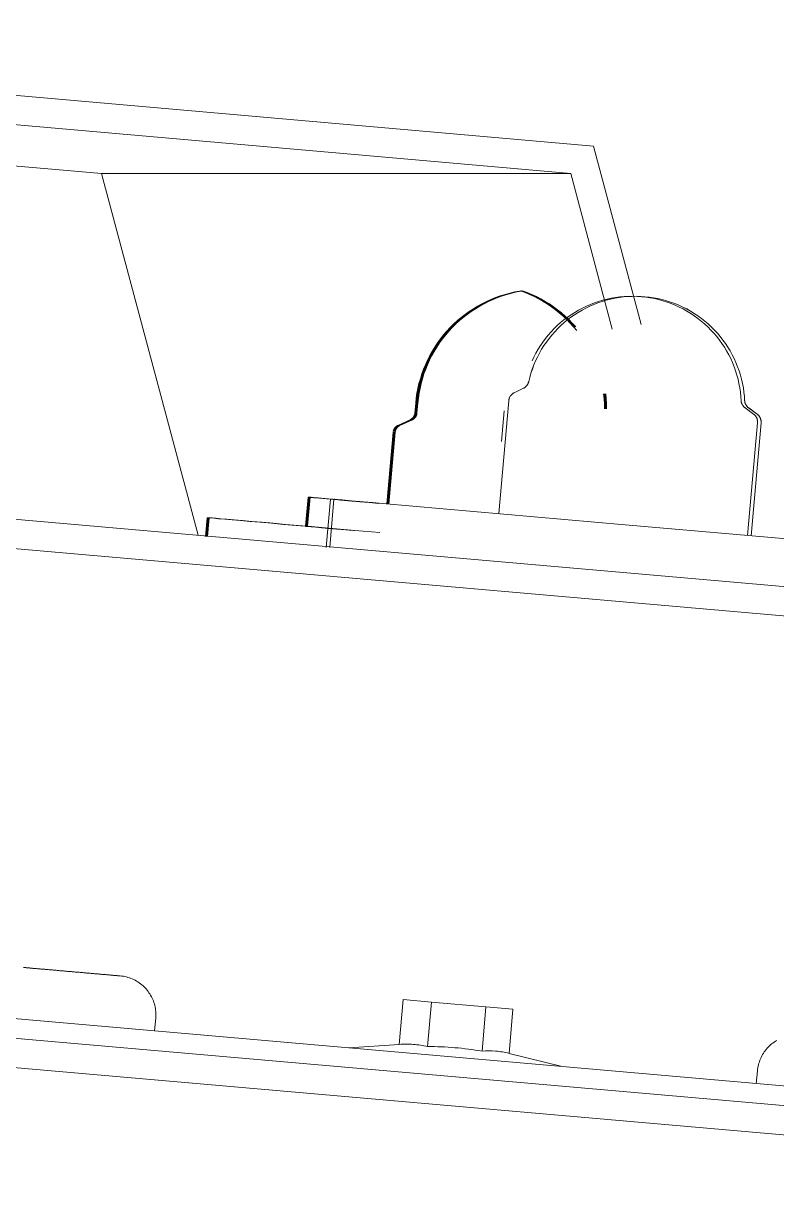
# Model space of a CAD drawing. Header units: millimetres. Extents: x 4237772 to 4686020, y -673 to 29459.
# Drawn here: x 4496110.7 to 4496188, y 16832.6 to 16952.5 of the extents above; entities that cross this region are included whole.
import ezdxf

# ---------------------------------------------------------------- set-up
doc = ezdxf.new("R2010")
doc.units = ezdxf.units.MM
doc.layers.add('Q-SPCQ', color=91, linetype='Continuous', lineweight=5)

# ---------------------------------------------------------------- blocks, each defined once
blk = doc.blocks.new('Static Line_Sayfa_Metal Deck_Pan Mount - Up to 15 _ pitch - Max 2 Users-1845519-SECTION - GRIDS B1-B2')
at = {"layer": 'Q-SPCQ'}
for p, q in [((4470541.68, 16939.91), (4470398.05, 16952.52)), ((4470399.87, 16949.35), (4470539.34, 16937.1)), ((4470491.16, 16937.1), (4470397.7, 16945.31)), ((4470546.57, 16921.61), (4470541.68, 16939.91)), ((4470501.08, 16899.95), (4470491.16, 16937.1)), ((4470539.34, 16937.1), (4470491.16, 16937.1)), ((4470539.34, 16937.1), (4470543.6, 16921.13))]:
    blk.add_line(p, q, dxfattribs=at)
blk = doc.blocks.new('Static Line_Sayfa_Metal Deck_Pan Mount - Up to 15 _ pitch - Max 2 Users-1846359-SECTION - GRIDS B1-B2')
at = {"layer": 'Q-SPCQ'}
for p, q in [((4470534.48, 16915.05), (4470533.53, 16914.58)), ((4470534.48, 16915.05), (4470533.53, 16914.58)), ((4470523.42, 16913.52), (4470523.33, 16912.5)), ((4470523.5, 16913.52), (4470523.41, 16912.5)), ((4470523.57, 16913.52), (4470523.48, 16912.5)), ((4470523.64, 16913.52), (4470523.55, 16912.5)), ((4470532.97, 16913.77), (4470531.96, 16902.18)), ((4470532.97, 16913.77), (4470531.96, 16902.18)), ((4470532.52, 16912.72), (4470532.24, 16909.59)), ((4470532.52, 16912.72), (4470532.24, 16909.59)), ((4470558.1, 16912.4), (4470557.24, 16913.03)), ((4470558.1, 16912.4), (4470557.24, 16913.03)), ((4470558.46, 16912.4), (4470557.6, 16913.03)), ((4470558.46, 16912.4), (4470557.61, 16913.03)), ((4470522.86, 16911.82), (4470521.58, 16911.22)), ((4470522.93, 16911.82), (4470521.65, 16911.22)), ((4470523.01, 16911.82), (4470521.73, 16911.22)), ((4470523.08, 16911.82), (4470521.8, 16911.22)), ((4470557.5, 16899.94), (4470558.51, 16911.51)), ((4470557.5, 16899.94), (4470558.51, 16911.51)), ((4470557.86, 16899.91), (4470558.87, 16911.51)), ((4470557.86, 16899.91), (4470558.87, 16911.51)), ((4470521.11, 16910.55), (4470520.46, 16903.18)), ((4470521.18, 16910.55), (4470520.53, 16903.18)), ((4470521.25, 16910.55), (4470520.61, 16903.17)), ((4470521.32, 16910.55), (4470520.68, 16903.16)), ((4470512.37, 16903.86), (4470512.1, 16900.88)), ((4470512.44, 16903.86), (4470512.18, 16900.88)), ((4470512.51, 16903.86), (4470512.25, 16900.88)), ((4470512.58, 16903.86), (4470512.32, 16900.88)), ((4470514.66, 16903.66), (4470514.22, 16898.68)), ((4470515.02, 16903.66), (4470514.59, 16898.68)), ((4470520, 16903.22), (4470544.91, 16901.04)), ((4470616.58, 16889.84), (4470472.39, 16902.46)), ((4470502.02, 16901.76), (4470501.85, 16899.81)), ((4470502.09, 16901.76), (4470501.92, 16899.81)), ((4470502.16, 16901.76), (4470501.99, 16899.81)), ((4470502.23, 16901.76), (4470502.06, 16899.81)), ((4470519.74, 16900.23), (4470517.18, 16900.45)), ((4470544.91, 16901.04), (4470566.82, 16899.13)), ((4470474.22, 16899.29), (4470614.22, 16887.04)), ((4470617.16, 16838.5), (4470452.59, 16852.9)), ((4470522.13, 16852.27), (4470521.73, 16847.67)), ((4470525.03, 16852.01), (4470522.13, 16852.27)), ((4470522.13, 16852.27), (4470525.03, 16852.01)), ((4470616.99, 16836.51), (4470451.69, 16850.97)), ((4470626.95, 16835.64), (4470451.69, 16850.97)), ((4470525.03, 16852.01), (4470524.63, 16847.44)), ((4470525.03, 16852.01), (4470524.63, 16847.44)), ((4470525.03, 16852.01), (4470530.63, 16851.52)), ((4470530.63, 16851.52), (4470530.23, 16846.98)), ((4470530.63, 16851.52), (4470530.23, 16846.98)), ((4470533.41, 16851.28), (4470530.63, 16851.52)), ((4470530.63, 16851.52), (4470533.41, 16851.28)), ((4470533.01, 16846.75), (4470533.41, 16851.28)), ((4470496.62, 16849.05), (4470496.74, 16850.36)), ((4470626.69, 16832.65), (4470451.43, 16847.98)), ((4470521.73, 16847.67), (4470516.55, 16847.3)), ((4470538.46, 16845.39), (4470533.01, 16846.75)), ((4470558.5, 16844.95), (4470558.39, 16843.64))]:
    blk.add_line(p, q, dxfattribs=at)
at = {"layer": 'Q-SPCQ', "flags": 128}
for points in [[(4470523.42, 16913.52), (4470523.48, 16914.03), (4470523.55, 16914.54), (4470523.65, 16915.04), (4470523.76, 16915.54), (4470523.9, 16916.03), (4470524.05, 16916.52), (4470524.23, 16917), (4470524.42, 16917.47), (4470524.63, 16917.94), (4470524.86, 16918.4), (4470525.11, 16918.84), (4470525.38, 16919.28), (4470525.66, 16919.71), (4470525.96, 16920.12), (4470526.28, 16920.52), (4470526.61, 16920.91), (4470526.96, 16921.29), (4470527.32, 16921.65), (4470527.7, 16922), (4470528.09, 16922.33), (4470528.49, 16922.64), (4470528.91, 16922.94), (4470529.34, 16923.22), (4470529.77, 16923.49), (4470530.22, 16923.73), (4470530.68, 16923.96), (4470531.15, 16924.17), (4470531.62, 16924.37), (4470532.1, 16924.54), (4470532.59, 16924.69), (4470533.09, 16924.82), (4470533.59, 16924.94), (4470534.09, 16925.03), (4470534.17, 16925.04)], [(4470523.5, 16913.52), (4470523.55, 16914.03), (4470523.63, 16914.54), (4470523.72, 16915.04), (4470523.84, 16915.54), (4470523.97, 16916.03), (4470524.13, 16916.52), (4470524.3, 16917), (4470524.49, 16917.47), (4470524.71, 16917.94), (4470524.94, 16918.4), (4470525.19, 16918.84), (4470525.45, 16919.28), (4470525.74, 16919.71), (4470526.04, 16920.12), (4470526.35, 16920.52), (4470526.69, 16920.91), (4470527.03, 16921.29), (4470527.4, 16921.65), (4470527.77, 16922), (4470528.16, 16922.33), (4470528.57, 16922.64), (4470528.98, 16922.94), (4470529.41, 16923.22), (4470529.85, 16923.49), (4470530.29, 16923.73), (4470530.75, 16923.96), (4470531.22, 16924.17), (4470531.69, 16924.37), (4470532.18, 16924.54), (4470532.66, 16924.69), (4470533.16, 16924.82), (4470533.66, 16924.94), (4470534.16, 16925.03), (4470534.24, 16925.04)], [(4470523.57, 16913.52), (4470523.62, 16914.03), (4470523.7, 16914.54), (4470523.79, 16915.04), (4470523.91, 16915.54), (4470524.04, 16916.03), (4470524.2, 16916.52), (4470524.37, 16917), (4470524.57, 16917.47), (4470524.78, 16917.94), (4470525.01, 16918.4), (4470525.26, 16918.84), (4470525.52, 16919.28), (4470525.81, 16919.71), (4470526.11, 16920.12), (4470526.43, 16920.52), (4470526.76, 16920.91), (4470527.11, 16921.29), (4470527.47, 16921.65), (4470527.84, 16922), (4470528.24, 16922.33), (4470528.64, 16922.64), (4470529.05, 16922.94), (4470529.48, 16923.22), (4470529.92, 16923.49), (4470530.37, 16923.73), (4470530.83, 16923.96), (4470531.29, 16924.17), (4470531.77, 16924.37), (4470532.25, 16924.54), (4470532.74, 16924.69), (4470533.23, 16924.82), (4470533.73, 16924.94), (4470534.23, 16925.03), (4470534.31, 16925.04)], [(4470523.64, 16913.52), (4470523.7, 16914.03), (4470523.77, 16914.54), (4470523.87, 16915.04), (4470523.98, 16915.54), (4470524.12, 16916.03), (4470524.27, 16916.52), (4470524.45, 16917), (4470524.64, 16917.47), (4470524.85, 16917.94), (4470525.08, 16918.4), (4470525.33, 16918.84), (4470525.6, 16919.28), (4470525.88, 16919.71), (4470526.18, 16920.12), (4470526.5, 16920.52), (4470526.83, 16920.91), (4470527.18, 16921.29), (4470527.54, 16921.65), (4470527.92, 16922), (4470528.31, 16922.33), (4470528.71, 16922.64), (4470529.13, 16922.94), (4470529.55, 16923.22), (4470529.99, 16923.49), (4470530.44, 16923.73), (4470530.9, 16923.96), (4470531.36, 16924.17), (4470531.84, 16924.37), (4470532.32, 16924.54), (4470532.81, 16924.69), (4470533.3, 16924.82), (4470533.8, 16924.94), (4470534.31, 16925.03), (4470534.39, 16925.04)], [(4470534.17, 16925.04), (4470534.65, 16924.87), (4470535.12, 16924.67), (4470535.59, 16924.46), (4470536.04, 16924.23), (4470536.49, 16923.97), (4470536.93, 16923.71), (4470537.35, 16923.42), (4470537.76, 16923.12), (4470538.16, 16922.8), (4470538.55, 16922.47), (4470538.93, 16922.12), (4470539.29, 16921.75), (4470539.63, 16921.37), (4470539.96, 16920.98)], [(4470534.24, 16925.04), (4470534.72, 16924.87), (4470535.2, 16924.67), (4470535.66, 16924.46), (4470536.12, 16924.23), (4470536.56, 16923.97), (4470537, 16923.71), (4470537.42, 16923.42), (4470537.84, 16923.12), (4470538.24, 16922.8), (4470538.62, 16922.47), (4470539, 16922.12), (4470539.36, 16921.75), (4470539.7, 16921.37)], [(4470534.31, 16925.04), (4470534.8, 16924.87), (4470535.27, 16924.67), (4470535.73, 16924.46), (4470536.19, 16924.23), (4470536.64, 16923.97), (4470537.07, 16923.71), (4470537.5, 16923.42), (4470537.91, 16923.12), (4470538.31, 16922.8), (4470538.7, 16922.47), (4470539.07, 16922.12), (4470539.43, 16921.75), (4470539.78, 16921.37)], [(4470534.39, 16925.04), (4470534.87, 16924.87), (4470535.34, 16924.67), (4470535.81, 16924.46), (4470536.26, 16924.23), (4470536.71, 16923.97), (4470537.14, 16923.71), (4470537.57, 16923.42), (4470537.98, 16923.12), (4470538.38, 16922.8), (4470538.77, 16922.47), (4470539.14, 16922.12), (4470539.5, 16921.75), (4470539.85, 16921.37)], [(4470535.02, 16915.73), (4470535.13, 16916.17), (4470535.25, 16916.6), (4470535.39, 16917.02), (4470535.55, 16917.44), (4470535.73, 16917.86), (4470535.92, 16918.26), (4470536.13, 16918.66), (4470536.35, 16919.05), (4470536.59, 16919.43), (4470536.84, 16919.8), (4470537.11, 16920.16), (4470537.4, 16920.51), (4470537.69, 16920.85), (4470538, 16921.17), (4470538.32, 16921.49), (4470538.66, 16921.79), (4470539.01, 16922.07), (4470539.36, 16922.34), (4470539.73, 16922.6), (4470540.11, 16922.84), (4470540.5, 16923.07), (4470540.89, 16923.28), (4470541.3, 16923.48), (4470541.71, 16923.65), (4470542.13, 16923.82), (4470542.55, 16923.96), (4470542.98, 16924.09), (4470543.42, 16924.2), (4470543.86, 16924.29), (4470544.3, 16924.37), (4470544.75, 16924.43), (4470545.19, 16924.47), (4470545.64, 16924.49), (4470546.09, 16924.5), (4470546.54, 16924.48), (4470546.96, 16924.45)], [(4470535.02, 16915.73), (4470535.13, 16916.17), (4470535.25, 16916.6), (4470535.4, 16917.02), (4470535.55, 16917.44), (4470535.73, 16917.86), (4470535.92, 16918.26), (4470536.13, 16918.66), (4470536.35, 16919.05), (4470536.59, 16919.43), (4470536.85, 16919.8), (4470537.11, 16920.16), (4470537.4, 16920.51), (4470537.69, 16920.85), (4470538, 16921.17), (4470538.33, 16921.49), (4470538.66, 16921.79), (4470539.01, 16922.07), (4470539.36, 16922.34), (4470539.73, 16922.6), (4470540.11, 16922.84), (4470540.5, 16923.07), (4470540.89, 16923.28), (4470541.3, 16923.48), (4470541.71, 16923.65), (4470542.13, 16923.82), (4470542.56, 16923.96), (4470542.99, 16924.09), (4470543.42, 16924.2), (4470543.86, 16924.29), (4470544.3, 16924.37), (4470544.75, 16924.43), (4470545.2, 16924.47), (4470545.64, 16924.49), (4470546.09, 16924.5), (4470546.54, 16924.48), (4470546.96, 16924.45)], [(4470535.37, 16917.86), (4470535.56, 16918.26), (4470535.77, 16918.66), (4470535.99, 16919.05), (4470536.23, 16919.43), (4470536.48, 16919.8), (4470536.75, 16920.16), (4470537.03, 16920.51), (4470537.33, 16920.85), (4470537.64, 16921.17), (4470537.96, 16921.49), (4470538.3, 16921.79), (4470538.64, 16922.07), (4470539, 16922.34), (4470539.37, 16922.6), (4470539.75, 16922.84), (4470540.14, 16923.07), (4470540.53, 16923.28), (4470540.94, 16923.48), (4470541.35, 16923.65), (4470541.77, 16923.82), (4470542.19, 16923.96), (4470542.62, 16924.09), (4470543.06, 16924.2), (4470543.5, 16924.29), (4470543.94, 16924.37), (4470544.39, 16924.43), (4470544.83, 16924.47), (4470545.28, 16924.49), (4470545.73, 16924.5), (4470546.18, 16924.48), (4470546.59, 16924.45)], [(4470535.37, 16917.86), (4470535.56, 16918.26), (4470535.77, 16918.66), (4470535.99, 16919.05), (4470536.23, 16919.43), (4470536.48, 16919.8), (4470536.75, 16920.16), (4470537.03, 16920.51), (4470537.33, 16920.85), (4470537.64, 16921.17), (4470537.96, 16921.49), (4470538.3, 16921.79), (4470538.64, 16922.07), (4470539, 16922.34), (4470539.37, 16922.6), (4470539.75, 16922.84), (4470540.14, 16923.07), (4470540.53, 16923.28), (4470540.94, 16923.48), (4470541.35, 16923.65), (4470541.77, 16923.82), (4470542.19, 16923.96), (4470542.62, 16924.09), (4470543.06, 16924.2), (4470543.5, 16924.29), (4470543.94, 16924.37), (4470544.38, 16924.43), (4470544.83, 16924.47), (4470545.28, 16924.49), (4470545.73, 16924.5), (4470546.18, 16924.48), (4470546.59, 16924.45)], [(4470546.59, 16924.45), (4470547.04, 16924.41), (4470547.48, 16924.34), (4470547.93, 16924.26), (4470548.36, 16924.15), (4470548.8, 16924.04), (4470549.22, 16923.9), (4470549.65, 16923.75), (4470550.06, 16923.58), (4470550.47, 16923.39), (4470550.87, 16923.19), (4470551.27, 16922.97), (4470551.65, 16922.74), (4470552.02, 16922.49), (4470552.39, 16922.23), (4470552.74, 16921.95), (4470553.08, 16921.66), (4470553.41, 16921.35), (4470553.73, 16921.03), (4470554.03, 16920.7), (4470554.32, 16920.36), (4470554.6, 16920), (4470554.86, 16919.64), (4470555.11, 16919.27), (4470555.34, 16918.88), (4470555.56, 16918.49), (4470555.76, 16918.09), (4470555.94, 16917.68), (4470556.11, 16917.26), (4470556.26, 16916.84), (4470556.4, 16916.41), (4470556.51, 16915.97), (4470556.61, 16915.54), (4470556.69, 16915.1), (4470556.76, 16914.65), (4470556.81, 16914.2), (4470556.83, 16913.79)], [(4470546.59, 16924.45), (4470547.04, 16924.41), (4470547.48, 16924.34), (4470547.93, 16924.26), (4470548.36, 16924.15), (4470548.8, 16924.04), (4470549.22, 16923.9), (4470549.65, 16923.75), (4470550.06, 16923.58), (4470550.47, 16923.39), (4470550.87, 16923.19), (4470551.26, 16922.97), (4470551.65, 16922.74), (4470552.02, 16922.49), (4470552.39, 16922.23), (4470552.74, 16921.95), (4470553.08, 16921.66), (4470553.41, 16921.35), (4470553.73, 16921.03), (4470554.03, 16920.7), (4470554.32, 16920.36), (4470554.6, 16920), (4470554.86, 16919.64), (4470555.11, 16919.27), (4470555.34, 16918.88), (4470555.56, 16918.49), (4470555.76, 16918.09), (4470555.94, 16917.68), (4470556.11, 16917.26), (4470556.26, 16916.84), (4470556.4, 16916.41), (4470556.51, 16915.97), (4470556.61, 16915.54), (4470556.69, 16915.1), (4470556.76, 16914.65), (4470556.8, 16914.2), (4470556.83, 16913.79)], [(4470546.96, 16924.45), (4470547.4, 16924.41), (4470547.85, 16924.34), (4470548.29, 16924.26), (4470548.72, 16924.15), (4470549.16, 16924.04), (4470549.59, 16923.9), (4470550.01, 16923.75), (4470550.42, 16923.58), (4470550.83, 16923.39), (4470551.23, 16923.19), (4470551.63, 16922.97), (4470552.01, 16922.74), (4470552.38, 16922.49), (4470552.75, 16922.23), (4470553.1, 16921.95), (4470553.44, 16921.66), (4470553.77, 16921.35), (4470554.09, 16921.03), (4470554.39, 16920.7), (4470554.68, 16920.36), (4470554.96, 16920), (4470555.22, 16919.64), (4470555.47, 16919.27), (4470555.7, 16918.88), (4470555.92, 16918.49), (4470556.12, 16918.09), (4470556.3, 16917.68), (4470556.47, 16917.26), (4470556.62, 16916.84), (4470556.76, 16916.41), (4470556.87, 16915.97), (4470556.97, 16915.54), (4470557.06, 16915.1), (4470557.12, 16914.65), (4470557.17, 16914.2), (4470557.19, 16913.79)], [(4470546.96, 16924.45), (4470547.4, 16924.41), (4470547.85, 16924.34), (4470548.29, 16924.26), (4470548.73, 16924.15), (4470549.16, 16924.04), (4470549.59, 16923.9), (4470550.01, 16923.75), (4470550.43, 16923.58), (4470550.83, 16923.39), (4470551.24, 16923.19), (4470551.63, 16922.97), (4470552.01, 16922.74), (4470552.39, 16922.49), (4470552.75, 16922.23), (4470553.1, 16921.95), (4470553.44, 16921.66), (4470553.77, 16921.35), (4470554.09, 16921.03), (4470554.39, 16920.7), (4470554.68, 16920.36), (4470554.96, 16920), (4470555.22, 16919.64), (4470555.47, 16919.27), (4470555.7, 16918.88), (4470555.92, 16918.49), (4470556.12, 16918.09), (4470556.3, 16917.68), (4470556.47, 16917.26), (4470556.62, 16916.84), (4470556.76, 16916.41), (4470556.88, 16915.97), (4470556.97, 16915.54), (4470557.06, 16915.1), (4470557.12, 16914.65), (4470557.17, 16914.2), (4470557.19, 16913.79)], [(4470534.48, 16915.05), (4470534.52, 16915.07), (4470534.55, 16915.09), (4470534.59, 16915.11), (4470534.62, 16915.13), (4470534.65, 16915.16), (4470534.68, 16915.18), (4470534.71, 16915.21), (4470534.74, 16915.23), (4470534.77, 16915.26), (4470534.8, 16915.29), (4470534.82, 16915.32), (4470534.85, 16915.35), (4470534.87, 16915.39), (4470534.89, 16915.42), (4470534.91, 16915.45), (4470534.93, 16915.49), (4470534.95, 16915.53), (4470534.97, 16915.56), (4470534.98, 16915.6), (4470535, 16915.64), (4470535.01, 16915.68), (4470535.02, 16915.71), (4470535.02, 16915.73)], [(4470534.48, 16915.05), (4470534.52, 16915.07), (4470534.55, 16915.09), (4470534.59, 16915.11), (4470534.62, 16915.13), (4470534.65, 16915.16), (4470534.69, 16915.18), (4470534.72, 16915.21), (4470534.74, 16915.23), (4470534.77, 16915.26), (4470534.8, 16915.29), (4470534.83, 16915.32), (4470534.85, 16915.35), (4470534.87, 16915.39), (4470534.89, 16915.42), (4470534.92, 16915.45), (4470534.93, 16915.49), (4470534.95, 16915.53), (4470534.97, 16915.56), (4470534.98, 16915.6), (4470535, 16915.64), (4470535.01, 16915.68), (4470535.02, 16915.71), (4470535.02, 16915.73)], [(4470532.97, 16913.77), (4470532.98, 16913.81), (4470532.98, 16913.85), (4470532.99, 16913.89), (4470533, 16913.93), (4470533.01, 16913.97), (4470533.02, 16914.01), (4470533.03, 16914.04), (4470533.05, 16914.08), (4470533.07, 16914.12), (4470533.08, 16914.15), (4470533.1, 16914.19), (4470533.12, 16914.22), (4470533.15, 16914.26), (4470533.17, 16914.29), (4470533.19, 16914.32), (4470533.22, 16914.35), (4470533.25, 16914.38), (4470533.28, 16914.41), (4470533.31, 16914.44), (4470533.34, 16914.46), (4470533.37, 16914.49), (4470533.4, 16914.51), (4470533.43, 16914.53), (4470533.47, 16914.55), (4470533.5, 16914.57), (4470533.53, 16914.58)], [(4470532.97, 16913.77), (4470532.98, 16913.81), (4470532.98, 16913.85), (4470532.99, 16913.89), (4470533, 16913.93), (4470533.01, 16913.97), (4470533.02, 16914.01), (4470533.03, 16914.04), (4470533.05, 16914.08), (4470533.07, 16914.12), (4470533.08, 16914.15), (4470533.1, 16914.19), (4470533.12, 16914.22), (4470533.15, 16914.26), (4470533.17, 16914.29), (4470533.2, 16914.32), (4470533.22, 16914.35), (4470533.25, 16914.38), (4470533.28, 16914.41), (4470533.31, 16914.44), (4470533.34, 16914.46), (4470533.37, 16914.49), (4470533.4, 16914.51), (4470533.43, 16914.53), (4470533.47, 16914.55), (4470533.5, 16914.57), (4470533.53, 16914.58)], [(4470542.71, 16914.47), (4470542.76, 16913.96), (4470542.79, 16913.45), (4470542.8, 16912.93)], [(4470542.78, 16914.47), (4470542.83, 16913.96), (4470542.86, 16913.45), (4470542.87, 16912.93)], [(4470542.85, 16914.47), (4470542.9, 16913.96), (4470542.93, 16913.45), (4470542.94, 16912.93)], [(4470542.93, 16914.47), (4470542.98, 16913.96), (4470543.01, 16913.45), (4470543.02, 16912.93)], [(4470556.83, 16913.79), (4470556.83, 16913.75), (4470556.84, 16913.71), (4470556.85, 16913.67), (4470556.85, 16913.63), (4470556.86, 16913.59), (4470556.87, 16913.55), (4470556.88, 16913.52), (4470556.9, 16913.48), (4470556.91, 16913.44), (4470556.93, 16913.4), (4470556.95, 16913.37), (4470556.97, 16913.33), (4470556.99, 16913.3), (4470557.01, 16913.27), (4470557.03, 16913.23), (4470557.06, 16913.2), (4470557.08, 16913.17), (4470557.11, 16913.14), (4470557.14, 16913.11), (4470557.17, 16913.09), (4470557.2, 16913.06), (4470557.23, 16913.04), (4470557.24, 16913.03)], [(4470556.83, 16913.79), (4470556.83, 16913.75), (4470556.84, 16913.71), (4470556.84, 16913.67), (4470556.85, 16913.63), (4470556.86, 16913.59), (4470556.87, 16913.55), (4470556.88, 16913.52), (4470556.9, 16913.48), (4470556.91, 16913.44), (4470556.93, 16913.4), (4470556.95, 16913.37), (4470556.97, 16913.33), (4470556.99, 16913.3), (4470557.01, 16913.27), (4470557.03, 16913.23), (4470557.06, 16913.2), (4470557.08, 16913.17), (4470557.11, 16913.14), (4470557.14, 16913.11), (4470557.17, 16913.09), (4470557.2, 16913.06), (4470557.23, 16913.04), (4470557.24, 16913.03)], [(4470557.19, 16913.79), (4470557.2, 16913.75), (4470557.2, 16913.71), (4470557.21, 16913.67), (4470557.21, 16913.63), (4470557.22, 16913.59), (4470557.23, 16913.55), (4470557.25, 16913.52), (4470557.26, 16913.48), (4470557.27, 16913.44), (4470557.29, 16913.4), (4470557.31, 16913.37), (4470557.33, 16913.33), (4470557.35, 16913.3), (4470557.37, 16913.27), (4470557.39, 16913.23), (4470557.42, 16913.2), (4470557.45, 16913.17), (4470557.47, 16913.14), (4470557.5, 16913.11), (4470557.53, 16913.09), (4470557.56, 16913.06), (4470557.59, 16913.04), (4470557.6, 16913.03)], [(4470557.19, 16913.79), (4470557.2, 16913.75), (4470557.2, 16913.71), (4470557.21, 16913.67), (4470557.21, 16913.63), (4470557.22, 16913.59), (4470557.23, 16913.55), (4470557.25, 16913.52), (4470557.26, 16913.48), (4470557.27, 16913.44), (4470557.29, 16913.4), (4470557.31, 16913.37), (4470557.33, 16913.33), (4470557.35, 16913.3), (4470557.37, 16913.27), (4470557.4, 16913.23), (4470557.42, 16913.2), (4470557.45, 16913.17), (4470557.47, 16913.14), (4470557.5, 16913.11), (4470557.53, 16913.09), (4470557.56, 16913.06), (4470557.59, 16913.04), (4470557.61, 16913.03)], [(4470522.86, 16911.82), (4470522.89, 16911.84), (4470522.92, 16911.85), (4470522.95, 16911.87), (4470522.98, 16911.89), (4470523, 16911.9), (4470523.03, 16911.93), (4470523.05, 16911.95), (4470523.08, 16911.97), (4470523.1, 16911.99), (4470523.12, 16912.02), (4470523.15, 16912.04), (4470523.17, 16912.07), (4470523.19, 16912.09), (4470523.21, 16912.12), (4470523.22, 16912.15), (4470523.24, 16912.18), (4470523.25, 16912.21), (4470523.27, 16912.24), (4470523.28, 16912.27), (4470523.29, 16912.3), (4470523.3, 16912.33), (4470523.31, 16912.36), (4470523.32, 16912.39), (4470523.33, 16912.43), (4470523.33, 16912.46), (4470523.33, 16912.49)], [(4470522.93, 16911.82), (4470522.96, 16911.84), (4470522.99, 16911.85), (4470523.02, 16911.87), (4470523.05, 16911.89), (4470523.08, 16911.9), (4470523.1, 16911.93), (4470523.13, 16911.95), (4470523.15, 16911.97), (4470523.17, 16911.99), (4470523.2, 16912.02), (4470523.22, 16912.04), (4470523.24, 16912.07), (4470523.26, 16912.09), (4470523.28, 16912.12), (4470523.29, 16912.15), (4470523.31, 16912.18), (4470523.33, 16912.21), (4470523.34, 16912.24), (4470523.35, 16912.27), (4470523.36, 16912.3), (4470523.37, 16912.33), (4470523.38, 16912.36), (4470523.39, 16912.39), (4470523.4, 16912.43), (4470523.4, 16912.46), (4470523.41, 16912.49)], [(4470523.01, 16911.82), (4470523.04, 16911.84), (4470523.06, 16911.85), (4470523.09, 16911.87), (4470523.12, 16911.89), (4470523.15, 16911.9), (4470523.17, 16911.93), (4470523.2, 16911.95), (4470523.22, 16911.97), (4470523.25, 16911.99), (4470523.27, 16912.02), (4470523.29, 16912.04), (4470523.31, 16912.07), (4470523.33, 16912.09), (4470523.35, 16912.12), (4470523.37, 16912.15), (4470523.38, 16912.18), (4470523.4, 16912.21), (4470523.41, 16912.24), (4470523.43, 16912.27), (4470523.44, 16912.3), (4470523.45, 16912.33), (4470523.46, 16912.36), (4470523.46, 16912.39), (4470523.47, 16912.43), (4470523.48, 16912.46), (4470523.48, 16912.49)], [(4470523.08, 16911.82), (4470523.11, 16911.84), (4470523.14, 16911.85), (4470523.17, 16911.87), (4470523.19, 16911.89), (4470523.22, 16911.9), (4470523.25, 16911.93), (4470523.27, 16911.95), (4470523.3, 16911.97), (4470523.32, 16911.99), (4470523.34, 16912.02), (4470523.36, 16912.04), (4470523.38, 16912.07), (4470523.4, 16912.09), (4470523.42, 16912.12), (4470523.44, 16912.15), (4470523.46, 16912.18), (4470523.47, 16912.21), (4470523.49, 16912.24), (4470523.5, 16912.27), (4470523.51, 16912.3), (4470523.52, 16912.33), (4470523.53, 16912.36), (4470523.54, 16912.39), (4470523.54, 16912.43), (4470523.55, 16912.46), (4470523.55, 16912.49)], [(4470558.1, 16912.4), (4470558.13, 16912.38), (4470558.17, 16912.35), (4470558.2, 16912.33), (4470558.22, 16912.3), (4470558.25, 16912.27), (4470558.28, 16912.24), (4470558.3, 16912.21), (4470558.33, 16912.18), (4470558.35, 16912.14), (4470558.37, 16912.11), (4470558.39, 16912.08), (4470558.41, 16912.04), (4470558.43, 16912), (4470558.44, 16911.97), (4470558.46, 16911.93), (4470558.47, 16911.89), (4470558.48, 16911.85), (4470558.49, 16911.81), (4470558.5, 16911.78), (4470558.5, 16911.74), (4470558.51, 16911.7), (4470558.51, 16911.66), (4470558.51, 16911.62), (4470558.51, 16911.58), (4470558.51, 16911.54), (4470558.51, 16911.51)], [(4470558.1, 16912.4), (4470558.13, 16912.38), (4470558.16, 16912.35), (4470558.19, 16912.33), (4470558.22, 16912.3), (4470558.25, 16912.27), (4470558.28, 16912.24), (4470558.3, 16912.21), (4470558.33, 16912.18), (4470558.35, 16912.14), (4470558.37, 16912.11), (4470558.39, 16912.08), (4470558.41, 16912.04), (4470558.43, 16912), (4470558.44, 16911.97), (4470558.46, 16911.93), (4470558.47, 16911.89), (4470558.48, 16911.85), (4470558.49, 16911.81), (4470558.5, 16911.78), (4470558.5, 16911.74), (4470558.51, 16911.7), (4470558.51, 16911.66), (4470558.51, 16911.62), (4470558.51, 16911.58), (4470558.51, 16911.54), (4470558.51, 16911.51)], [(4470558.46, 16912.4), (4470558.5, 16912.38), (4470558.53, 16912.35), (4470558.56, 16912.33), (4470558.59, 16912.3), (4470558.61, 16912.27), (4470558.64, 16912.24), (4470558.66, 16912.21), (4470558.69, 16912.18), (4470558.71, 16912.14), (4470558.73, 16912.11), (4470558.75, 16912.08), (4470558.77, 16912.04), (4470558.79, 16912), (4470558.8, 16911.97), (4470558.82, 16911.93), (4470558.83, 16911.89), (4470558.84, 16911.85), (4470558.85, 16911.81), (4470558.86, 16911.78), (4470558.87, 16911.74), (4470558.87, 16911.7), (4470558.87, 16911.66), (4470558.88, 16911.62), (4470558.88, 16911.58), (4470558.87, 16911.54), (4470558.87, 16911.51)], [(4470558.46, 16912.4), (4470558.5, 16912.38), (4470558.53, 16912.35), (4470558.56, 16912.33), (4470558.59, 16912.3), (4470558.61, 16912.27), (4470558.64, 16912.24), (4470558.67, 16912.21), (4470558.69, 16912.18), (4470558.71, 16912.14), (4470558.73, 16912.11), (4470558.75, 16912.08), (4470558.77, 16912.04), (4470558.79, 16912), (4470558.8, 16911.97), (4470558.82, 16911.93), (4470558.83, 16911.89), (4470558.84, 16911.85), (4470558.85, 16911.81), (4470558.86, 16911.78), (4470558.87, 16911.74), (4470558.87, 16911.7), (4470558.87, 16911.66), (4470558.88, 16911.62), (4470558.88, 16911.58), (4470558.88, 16911.54), (4470558.87, 16911.51)], [(4470521.11, 16910.61), (4470521.12, 16910.64), (4470521.13, 16910.68), (4470521.14, 16910.71), (4470521.15, 16910.74), (4470521.16, 16910.77), (4470521.17, 16910.8), (4470521.18, 16910.83), (4470521.2, 16910.86), (4470521.22, 16910.89), (4470521.23, 16910.92), (4470521.25, 16910.95), (4470521.27, 16910.97), (4470521.29, 16911), (4470521.31, 16911.02), (4470521.34, 16911.05), (4470521.36, 16911.07), (4470521.38, 16911.09), (4470521.41, 16911.12), (4470521.43, 16911.14), (4470521.46, 16911.16), (4470521.49, 16911.17), (4470521.52, 16911.19), (4470521.55, 16911.21), (4470521.58, 16911.22)], [(4470521.19, 16910.61), (4470521.19, 16910.64), (4470521.2, 16910.68), (4470521.21, 16910.71), (4470521.22, 16910.74), (4470521.23, 16910.77), (4470521.24, 16910.8), (4470521.26, 16910.83), (4470521.27, 16910.86), (4470521.29, 16910.89), (4470521.31, 16910.92), (4470521.32, 16910.95), (4470521.34, 16910.97), (4470521.36, 16911), (4470521.39, 16911.02), (4470521.41, 16911.05), (4470521.43, 16911.07), (4470521.46, 16911.09), (4470521.48, 16911.12), (4470521.51, 16911.14), (4470521.53, 16911.16), (4470521.56, 16911.17), (4470521.59, 16911.19), (4470521.62, 16911.21), (4470521.65, 16911.22)], [(4470521.26, 16910.61), (4470521.27, 16910.64), (4470521.27, 16910.68), (4470521.28, 16910.71), (4470521.29, 16910.74), (4470521.3, 16910.77), (4470521.32, 16910.8), (4470521.33, 16910.83), (4470521.34, 16910.86), (4470521.36, 16910.89), (4470521.38, 16910.92), (4470521.4, 16910.95), (4470521.42, 16910.97), (4470521.44, 16911), (4470521.46, 16911.02), (4470521.48, 16911.05), (4470521.5, 16911.07), (4470521.53, 16911.09), (4470521.55, 16911.12), (4470521.58, 16911.14), (4470521.61, 16911.16), (4470521.63, 16911.17), (4470521.66, 16911.19), (4470521.69, 16911.21), (4470521.72, 16911.22)], [(4470521.32, 16910.55), (4470521.33, 16910.58), (4470521.33, 16910.61), (4470521.34, 16910.64), (4470521.35, 16910.68), (4470521.35, 16910.71), (4470521.36, 16910.74), (4470521.38, 16910.77), (4470521.39, 16910.8), (4470521.4, 16910.83), (4470521.42, 16910.86), (4470521.43, 16910.89), (4470521.45, 16910.92), (4470521.47, 16910.95), (4470521.49, 16910.97), (4470521.51, 16911), (4470521.53, 16911.02), (4470521.55, 16911.05), (4470521.58, 16911.07), (4470521.6, 16911.09), (4470521.63, 16911.12), (4470521.65, 16911.14), (4470521.68, 16911.16), (4470521.71, 16911.17), (4470521.73, 16911.19), (4470521.76, 16911.21), (4470521.79, 16911.22)], [(4470483.15, 16855.57), (4470483.16, 16855.57), (4470483.18, 16855.57), (4470483.21, 16855.56), (4470483.25, 16855.56), (4470483.29, 16855.56), (4470483.34, 16855.55), (4470483.4, 16855.55), (4470483.47, 16855.54), (4470483.54, 16855.54), (4470483.62, 16855.53), (4470483.71, 16855.52), (4470483.8, 16855.51), (4470483.91, 16855.5), (4470484.01, 16855.49), (4470484.13, 16855.48), (4470484.25, 16855.47), (4470484.38, 16855.46), (4470484.51, 16855.45), (4470484.65, 16855.44), (4470484.8, 16855.42), (4470484.95, 16855.41), (4470485.11, 16855.4), (4470485.27, 16855.38), (4470485.43, 16855.37), (4470485.6, 16855.35), (4470485.78, 16855.34), (4470485.95, 16855.32), (4470486.13, 16855.31), (4470486.32, 16855.29), (4470486.5, 16855.28), (4470486.69, 16855.26), (4470486.89, 16855.24), (4470487.08, 16855.23), (4470487.27, 16855.21), (4470487.47, 16855.19), (4470487.67, 16855.17), (4470487.87, 16855.16), (4470488.07, 16855.14), (4470488.27, 16855.12), (4470488.46, 16855.1), (4470488.66, 16855.09), (4470488.86, 16855.07), (4470489.06, 16855.05), (4470489.25, 16855.04), (4470489.44, 16855.02), (4470489.63, 16855), (4470489.82, 16854.99), (4470490.01, 16854.97), (4470490.19, 16854.95), (4470490.37, 16854.94), (4470490.54, 16854.92), (4470490.72, 16854.91), (4470490.88, 16854.89), (4470491.05, 16854.88), (4470491.21, 16854.86), (4470491.36, 16854.85), (4470491.51, 16854.84), (4470491.65, 16854.83), (4470491.79, 16854.81), (4470491.92, 16854.8), (4470492.04, 16854.79), (4470492.16, 16854.78), (4470492.28, 16854.77), (4470492.38, 16854.76), (4470492.48, 16854.75), (4470492.57, 16854.74), (4470492.66, 16854.74), (4470492.74, 16854.73), (4470492.81, 16854.72), (4470492.87, 16854.72), (4470492.92, 16854.71), (4470492.97, 16854.71), (4470493.01, 16854.71), (4470493.04, 16854.7), (4470493.07, 16854.7), (4470493.08, 16854.7), (4470493.09, 16854.7)], [(4470493.09, 16854.7), (4470493.08, 16854.7), (4470493.06, 16854.7), (4470493.03, 16854.7), (4470492.99, 16854.71), (4470492.95, 16854.71), (4470492.9, 16854.72), (4470492.84, 16854.72), (4470492.77, 16854.73), (4470492.7, 16854.73), (4470492.62, 16854.74), (4470492.53, 16854.75), (4470492.44, 16854.76), (4470492.33, 16854.77), (4470492.22, 16854.78), (4470492.11, 16854.79), (4470491.99, 16854.8), (4470491.86, 16854.81), (4470491.73, 16854.82), (4470491.59, 16854.83), (4470491.44, 16854.84), (4470491.29, 16854.86), (4470491.13, 16854.87), (4470490.97, 16854.88), (4470490.81, 16854.9), (4470490.64, 16854.91), (4470490.46, 16854.93), (4470490.29, 16854.94), (4470490.11, 16854.96), (4470489.92, 16854.98), (4470489.74, 16854.99), (4470489.55, 16855.01), (4470489.35, 16855.03), (4470489.16, 16855.04), (4470488.97, 16855.06), (4470488.77, 16855.08), (4470488.57, 16855.1), (4470488.37, 16855.11), (4470488.17, 16855.13), (4470487.97, 16855.15), (4470487.78, 16855.16), (4470487.58, 16855.18), (4470487.38, 16855.2), (4470487.18, 16855.22), (4470486.99, 16855.23), (4470486.8, 16855.25), (4470486.61, 16855.27), (4470486.42, 16855.28), (4470486.23, 16855.3), (4470486.05, 16855.32), (4470485.87, 16855.33), (4470485.7, 16855.35), (4470485.52, 16855.36), (4470485.36, 16855.38), (4470485.19, 16855.39), (4470485.03, 16855.4), (4470484.88, 16855.42), (4470484.73, 16855.43), (4470484.59, 16855.44), (4470484.45, 16855.46), (4470484.32, 16855.47), (4470484.2, 16855.48), (4470484.08, 16855.49), (4470483.96, 16855.5), (4470483.86, 16855.51), (4470483.76, 16855.52), (4470483.67, 16855.52), (4470483.58, 16855.53), (4470483.5, 16855.54), (4470483.43, 16855.54), (4470483.37, 16855.55), (4470483.32, 16855.55), (4470483.27, 16855.56), (4470483.23, 16855.56), (4470483.2, 16855.57), (4470483.17, 16855.57), (4470483.16, 16855.57), (4470483.15, 16855.57)], [(4470493.09, 16854.7), (4470493.25, 16854.68), (4470493.41, 16854.66), (4470493.57, 16854.63), (4470493.73, 16854.59), (4470493.88, 16854.55), (4470494.03, 16854.5), (4470494.18, 16854.45), (4470494.33, 16854.39), (4470494.48, 16854.32), (4470494.62, 16854.25), (4470494.76, 16854.17), (4470494.9, 16854.09), (4470495.03, 16854), (4470495.16, 16853.9), (4470495.29, 16853.8), (4470495.41, 16853.7), (4470495.53, 16853.59), (4470495.64, 16853.48), (4470495.75, 16853.36), (4470495.85, 16853.24), (4470495.95, 16853.11), (4470496.04, 16852.98), (4470496.13, 16852.85), (4470496.21, 16852.71), (4470496.29, 16852.57), (4470496.36, 16852.43), (4470496.43, 16852.28), (4470496.49, 16852.13), (4470496.54, 16851.98), (4470496.59, 16851.83), (4470496.63, 16851.67), (4470496.67, 16851.52), (4470496.7, 16851.36), (4470496.72, 16851.2), (4470496.74, 16851.04), (4470496.75, 16850.88), (4470496.75, 16850.72), (4470496.75, 16850.56), (4470496.74, 16850.4), (4470496.74, 16850.36)], [(4470558.5, 16844.95), (4470558.52, 16845.11), (4470558.54, 16845.27), (4470558.57, 16845.43), (4470558.61, 16845.59), (4470558.65, 16845.74), (4470558.7, 16845.89), (4470558.75, 16846.04), (4470558.81, 16846.19), (4470558.88, 16846.34), (4470558.95, 16846.48), (4470559.03, 16846.62), (4470559.11, 16846.76), (4470559.2, 16846.89), (4470559.3, 16847.02), (4470559.39, 16847.15), (4470559.5, 16847.27), (4470559.61, 16847.39), (4470559.72, 16847.5), (4470559.84, 16847.61), (4470559.96, 16847.71), (4470560.09, 16847.81), (4470560.22, 16847.9), (4470560.35, 16847.99), (4470560.49, 16848.08)]]:
    blk.add_lwpolyline(points, dxfattribs=at)
at = {"layer": 'Q-SPCQ'}
for centre, major_axis, start_param, end_param in [((4470532.17, 16902.13), (-19.8, 1.73), 0, 0.785383), ((4470532.17, 16902.13), (-19.8, 1.73), 5.497773, 6.283172), ((4470532.24, 16902.13), (-19.8, 1.73), 0, 0.785384), ((4470532.24, 16902.13), (-19.8, 1.73), 5.497773, 6.283173), ((4470532.31, 16902.13), (-19.8, 1.73), 0, 0.785384), ((4470532.31, 16902.13), (-19.8, 1.73), 5.497773, 6.283175), ((4470532.38, 16902.13), (-19.8, 1.73), 0, 0.785385), ((4470532.38, 16902.13), (-19.8, 1.73), 5.497773, 6.28317), ((4470519.64, 16903.22), (-4.98, 0.44), 6.283178, 7.853967), ((4470519.64, 16903.22), (-4.98, 0.44), 4.712375, 6.283171), ((4470520, 16903.22), (-4.98, 0.44), 0.000006, 1.570782), ((4470520, 16903.22), (-4.98, 0.44), 4.712375, 6.283171), ((4470516.96, 16900.45), (-14.94, 1.31), 0.000001, 1.570782), ((4470516.96, 16900.45), (-14.94, 1.31), 4.712375, 6.283171), ((4470517.03, 16900.45), (-14.94, 1.31), 0.000001, 1.570782), ((4470517.03, 16900.45), (-14.94, 1.31), 4.712375, 6.283171), ((4470517.11, 16900.45), (-14.94, 1.31), 0.000001, 1.570782), ((4470517.11, 16900.45), (-14.94, 1.31), 4.712375, 6.283171), ((4470517.18, 16900.45), (-14.94, 1.31), 0.000001, 1.570782), ((4470517.18, 16900.45), (-14.94, 1.31), 4.712375, 6.283171), ((4470531.9, 16899.14), (-19.8, 1.73), 0, 0.65782), ((4470531.9, 16899.14), (-19.8, 1.73), 5.625386, 6.283171), ((4470531.98, 16899.14), (-19.8, 1.73), 6.283181, 6.941006), ((4470531.98, 16899.14), (-19.8, 1.73), 5.625382, 6.283171), ((4470532.05, 16899.14), (-19.8, 1.73), 0.000002, 0.65782), ((4470532.05, 16899.14), (-19.8, 1.73), 5.625386, 6.283171), ((4470532.12, 16899.14), (-19.8, 1.73), 6.283185, 6.941006), ((4470532.12, 16899.14), (-19.8, 1.73), 5.625386, 6.283171)]:
    blk.add_ellipse(centre, major_axis=major_axis, ratio=0.000001, start_param=start_param, end_param=end_param, dxfattribs=at)
for points in [[(4470521.73, 16847.67), (4470522.22, 16847.71), (4470523.19, 16847.71), (4470524.15, 16847.56), (4470524.63, 16847.44)], [(4470524.63, 16847.44), (4470524.15, 16847.56), (4470523.19, 16847.71), (4470522.22, 16847.71), (4470521.73, 16847.67)], [(4470524.63, 16847.44), (4470525.57, 16847.45), (4470527.44, 16847.37), (4470529.3, 16847.14), (4470530.23, 16846.98)], [(4470530.23, 16846.98), (4470529.3, 16847.14), (4470527.44, 16847.37), (4470525.57, 16847.45), (4470524.63, 16847.44)], [(4470530.23, 16846.98), (4470530.7, 16847.02), (4470531.63, 16847.02), (4470532.56, 16846.86), (4470533.01, 16846.75)], [(4470533.01, 16846.75), (4470532.56, 16846.86), (4470531.63, 16847.02), (4470530.7, 16847.02), (4470530.23, 16846.98)]]:
    blk.add_open_spline(points, degree=3, dxfattribs=at)

msp = doc.modelspace()

# ---------------------------------------------------------------- block references
at = {"layer": 'Q-SPCQ'}
for name in ['Static Line_Sayfa_Metal Deck_Pan Mount - Up to 15 _ pitch - Max 2 Users-1845519-SECTION - GRIDS B1-B2', 'Static Line_Sayfa_Metal Deck_Pan Mount - Up to 15 _ pitch - Max 2 Users-1846359-SECTION - GRIDS B1-B2']:
    msp.add_blockref(name, (25627.55, 0), dxfattribs=at)

doc.saveas('drawing.dxf')
